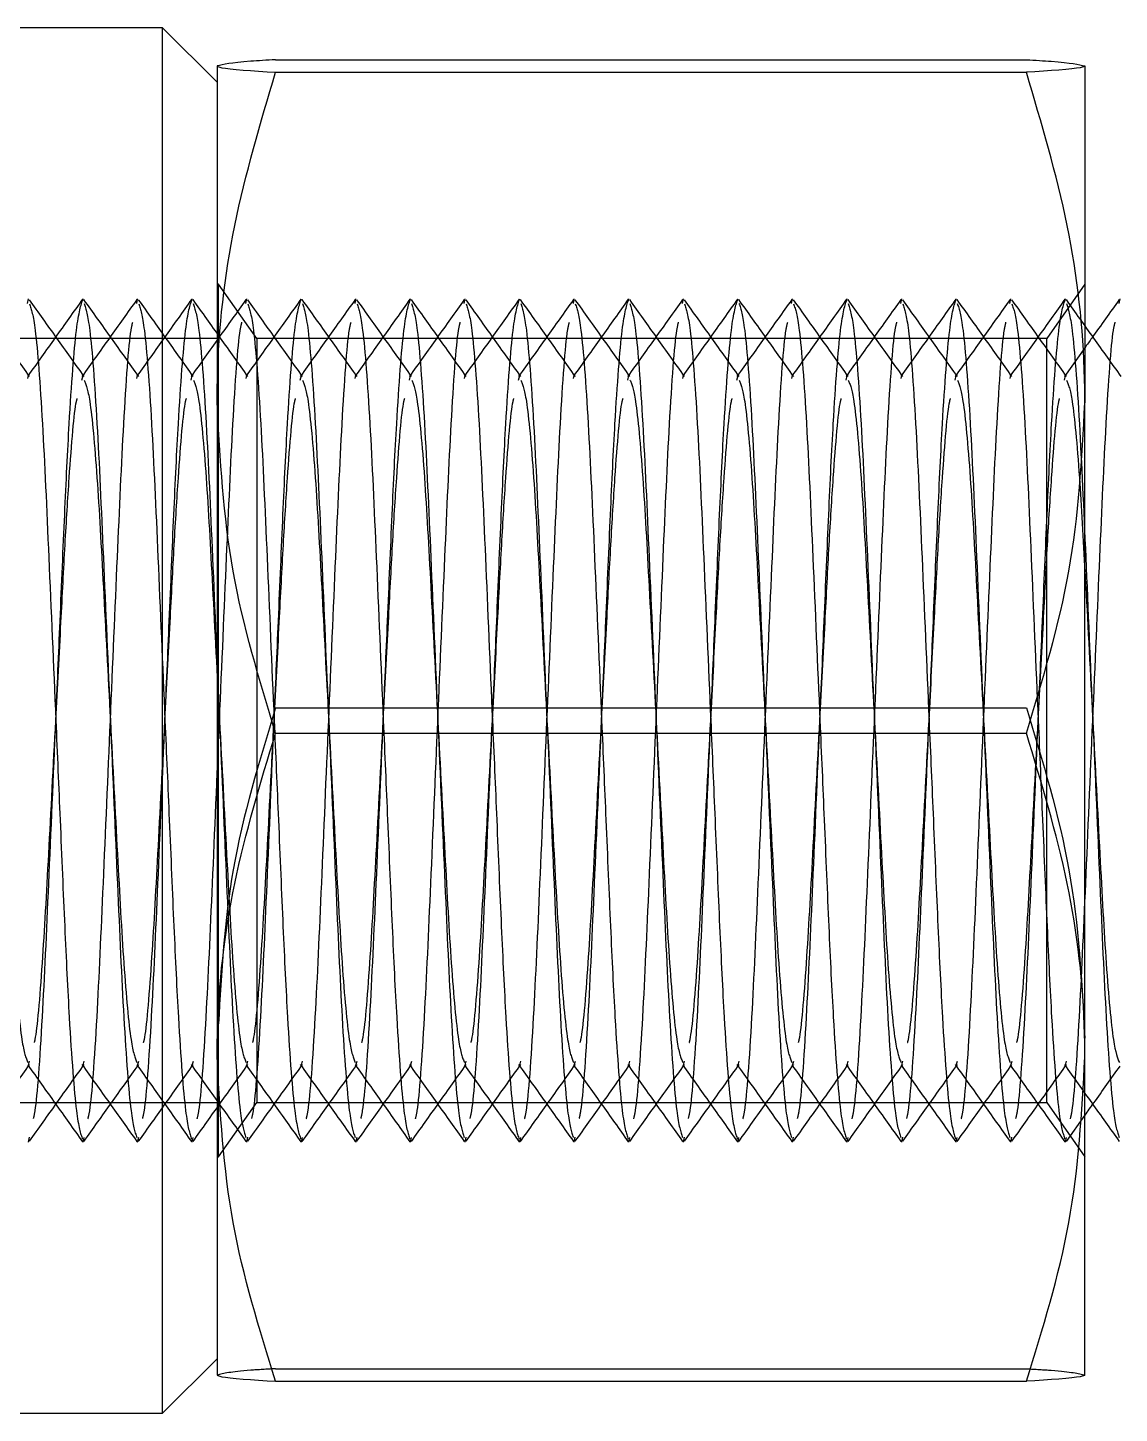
# Model space of a CAD drawing. Header units: metres. Extents: x 0 to 21025, y 0 to 14850.
# Drawn here: x 2948.07 to 2968.07, y 13674.43 to 13699.83 of the extents above; entities that cross this region are included whole.
import ezdxf

# ---------------------------------------------------------------- set-up
doc = ezdxf.new("R2010")
doc.units = ezdxf.units.M
doc.header["$LTSCALE"] = 25
doc.linetypes.add('HIDDEN2', pattern=[4.7625, 3.175, -1.5875])
doc.layers.add('SL4', color=4, linetype='Continuous')
doc.layers.add('ST1', color=7, linetype='HIDDEN2')

msp = doc.modelspace()

# ---------------------------------------------------------------- linework, layer by layer
at = {"layer": 'SL4'}
for p, q in [((2950.543, 13699.833), (2929.543, 13699.833)), ((2951.543, 13698.833), (2950.543, 13699.833)), ((2950.543, 13674.433), (2950.543, 13699.833)), ((2952.615, 13699.247), (2966.371, 13699.247)), ((2951.544, 13699.135), (2951.543, 13699.133)), ((2951.543, 13699.132), (2951.543, 13692.959)), ((2952.615, 13699.016), (2966.371, 13699.016)), ((2967.443, 13699.132), (2967.443, 13692.959)), ((2968.07, 13694.777), (2968.087, 13694.861)), ((2951.543, 13692.959), (2951.543, 13680.961)), ((2967.443, 13680.961), (2967.443, 13692.959)), ((2952.615, 13686.902), (2966.371, 13686.902)), ((2951.543, 13680.961), (2951.543, 13675.135)), ((2967.443, 13675.135), (2967.443, 13680.961)), ((2950.543, 13674.433), (2951.543, 13675.433)), ((2967.442, 13675.132), (2967.443, 13675.133)), ((2952.615, 13675.02), (2966.371, 13675.02)), ((2929.543, 13674.433), (2950.543, 13674.433))]:
    msp.add_line(p, q, dxfattribs=at)
for points, knots in [([(2952.615, 13699.247), (2952.453, 13699.237), (2951.825, 13699.2), (2951.663, 13699.161), (2951.543, 13699.132)], [0, 0, 0, 0, 0.257551, 1, 1, 1, 1]), ([(2966.371, 13699.247), (2966.533, 13699.237), (2967.161, 13699.2), (2967.323, 13699.161), (2967.443, 13699.132)], [0, 0, 0, 0, 0.257551, 1, 1, 1, 1]), ([(2951.543, 13699.132), (2951.559, 13699.121), (2951.618, 13699.082), (2952.194, 13699.044), (2952.615, 13699.016)], [0, 0, 0, 0, 0.268634, 1, 1, 1, 1]), ([(2951.543, 13692.959), (2951.544, 13693.103), (2951.554, 13694.19), (2951.788, 13696.24), (2952.337, 13698.085), (2952.615, 13699.016)], [0, 0, 0, 0, 0.0700986, 0.5307888, 1, 1, 1, 1]), ([(2967.443, 13699.132), (2967.427, 13699.121), (2967.368, 13699.082), (2966.792, 13699.044), (2966.371, 13699.016)], [0, 0, 0, 0, 0.268634, 1, 1, 1, 1]), ([(2967.443, 13692.959), (2967.442, 13693.103), (2967.432, 13694.19), (2967.198, 13696.24), (2966.648, 13698.085), (2966.371, 13699.016)], [0, 0, 0, 0, 0.070099, 0.530789, 1, 1, 1, 1]), ([(2968.071, 13694.849), (2967.904, 13694.614), (2967.695, 13694.32), (2967.485, 13694.026), (2967.443, 13693.967)], [0, 0, 0, 0, 0.798833, 1, 1, 1, 1]), ([(2952.615, 13686.902), (2952.315, 13687.886), (2951.711, 13689.871), (2951.599, 13691.924), (2951.543, 13692.959)], [0, 0, 0, 0, 0.495458, 1, 1, 1, 1]), ([(2966.371, 13686.902), (2966.671, 13687.886), (2967.275, 13689.871), (2967.387, 13691.924), (2967.443, 13692.959)], [0, 0, 0, 0, 0.495458, 1, 1, 1, 1]), ([(2967.443, 13689.846), (2967.448, 13689.757), (2967.493, 13688.985), (2967.588, 13687.104), (2967.718, 13684.656), (2967.831, 13682.557), (2967.962, 13681.136), (2968.039, 13680.949), (2968.075, 13680.862)], [0, 0, 0, 0, 0.026168, 0.226675, 0.427182, 0.621444, 0.823706, 1, 1, 1, 1]), ([(2951.543, 13680.961), (2951.544, 13681.102), (2951.554, 13682.168), (2951.788, 13684.179), (2952.337, 13685.989), (2952.615, 13686.902)], [0, 0, 0, 0, 0.070099, 0.530789, 1, 1, 1, 1]), ([(2967.443, 13680.961), (2967.442, 13681.102), (2967.432, 13682.168), (2967.198, 13684.179), (2966.648, 13685.989), (2966.371, 13686.902)], [0, 0, 0, 0, 0.0700986, 0.5307888, 1, 1, 1, 1]), ([(2952.615, 13675.02), (2952.315, 13675.984), (2951.711, 13677.932), (2951.599, 13679.945), (2951.543, 13680.961)], [0, 0, 0, 0, 0.495458, 1, 1, 1, 1]), ([(2966.371, 13675.02), (2966.671, 13675.984), (2967.275, 13677.932), (2967.387, 13679.945), (2967.443, 13680.961)], [0, 0, 0, 0, 0.495458, 1, 1, 1, 1]), ([(2967.443, 13679.894), (2967.497, 13679.97), (2967.712, 13680.272), (2967.927, 13680.573), (2968.088, 13680.799)], [0, 0, 0, 0, 0.251413, 1, 1, 1, 1]), ([(2951.543, 13675.135), (2951.559, 13675.124), (2951.618, 13675.085), (2952.194, 13675.047), (2952.615, 13675.02)], [0, 0, 0, 0, 0.268634, 1, 1, 1, 1]), ([(2967.443, 13675.135), (2967.427, 13675.124), (2967.368, 13675.085), (2966.792, 13675.047), (2966.371, 13675.02)], [0, 0, 0, 0, 0.268634, 1, 1, 1, 1])]:
    msp.add_open_spline(points, degree=3, knots=knots, dxfattribs=at)
at = {"layer": 'ST1'}
for p, q in [((2967.443, 13699.133), (2967.442, 13699.135)), ((2951.568, 13695.133), (2951.543, 13695.133)), ((2952.269, 13694.133), (2951.568, 13695.133)), ((2951.568, 13679.133), (2951.568, 13695.132)), ((2967.443, 13695.133), (2966.743, 13694.133)), ((2948.07, 13694.777), (2948.087, 13694.861)), ((2950.07, 13694.777), (2950.087, 13694.861)), ((2952.07, 13694.777), (2952.087, 13694.861)), ((2954.07, 13694.777), (2954.087, 13694.861)), ((2956.07, 13694.777), (2956.087, 13694.861)), ((2958.07, 13694.777), (2958.087, 13694.861)), ((2960.07, 13694.777), (2960.087, 13694.861)), ((2962.07, 13694.777), (2962.087, 13694.861)), ((2964.07, 13694.777), (2964.087, 13694.861)), ((2966.07, 13694.777), (2966.087, 13694.861)), ((2951.543, 13694.133), (2926.543, 13694.133)), ((2952.269, 13694.133), (2952.269, 13680.134)), ((2966.743, 13694.133), (2952.269, 13694.133)), ((2966.743, 13680.133), (2966.743, 13694.132)), ((2967.443, 13693.967), (2967.067, 13693.44)), ((2948.075, 13693.405), (2948.087, 13693.455)), ((2949.067, 13693.375), (2949.087, 13693.455)), ((2950.075, 13693.405), (2950.087, 13693.455)), ((2951.067, 13693.375), (2951.087, 13693.455)), ((2952.075, 13693.405), (2952.087, 13693.455)), ((2953.067, 13693.375), (2953.087, 13693.455)), ((2954.075, 13693.405), (2954.087, 13693.455)), ((2955.067, 13693.375), (2955.087, 13693.455)), ((2956.075, 13693.405), (2956.087, 13693.455)), ((2957.067, 13693.375), (2957.087, 13693.455)), ((2958.075, 13693.405), (2958.087, 13693.455)), ((2959.067, 13693.375), (2959.087, 13693.455)), ((2960.075, 13693.405), (2960.087, 13693.455)), ((2961.067, 13693.375), (2961.087, 13693.455)), ((2962.075, 13693.405), (2962.087, 13693.455)), ((2963.067, 13693.375), (2963.087, 13693.455)), ((2964.075, 13693.405), (2964.087, 13693.455)), ((2965.067, 13693.375), (2965.087, 13693.455)), ((2966.075, 13693.405), (2966.087, 13693.455)), ((2967.067, 13693.375), (2967.087, 13693.455)), ((2952.615, 13687.364), (2966.371, 13687.364)), ((2948.087, 13680.812), (2948.108, 13680.89)), ((2949.087, 13680.812), (2949.108, 13680.891)), ((2950.087, 13680.812), (2950.108, 13680.89)), ((2951.087, 13680.812), (2951.108, 13680.891)), ((2952.087, 13680.812), (2952.108, 13680.89)), ((2953.087, 13680.812), (2953.108, 13680.891)), ((2954.087, 13680.812), (2954.108, 13680.89)), ((2955.087, 13680.812), (2955.108, 13680.891)), ((2956.087, 13680.812), (2956.108, 13680.89)), ((2957.087, 13680.812), (2957.108, 13680.891)), ((2958.087, 13680.812), (2958.108, 13680.89)), ((2959.087, 13680.812), (2959.108, 13680.891)), ((2960.087, 13680.812), (2960.108, 13680.89)), ((2961.087, 13680.812), (2961.108, 13680.891)), ((2962.087, 13680.812), (2962.108, 13680.89)), ((2963.087, 13680.812), (2963.108, 13680.891)), ((2964.087, 13680.812), (2964.108, 13680.89)), ((2965.087, 13680.812), (2965.108, 13680.891)), ((2966.087, 13680.812), (2966.108, 13680.89)), ((2967.087, 13680.812), (2967.108, 13680.891)), ((2926.543, 13680.133), (2951.543, 13680.133)), ((2951.568, 13679.133), (2952.269, 13680.133)), ((2952.269, 13680.133), (2966.743, 13680.133)), ((2966.743, 13680.133), (2967.443, 13679.133)), ((2967.103, 13679.417), (2967.443, 13679.894)), ((2948.087, 13679.406), (2948.106, 13679.494)), ((2949.087, 13679.406), (2949.105, 13679.487)), ((2950.087, 13679.406), (2950.106, 13679.494)), ((2951.087, 13679.406), (2951.105, 13679.487)), ((2952.087, 13679.406), (2952.106, 13679.494)), ((2953.087, 13679.406), (2953.105, 13679.487)), ((2954.087, 13679.406), (2954.106, 13679.494)), ((2955.087, 13679.406), (2955.105, 13679.487)), ((2956.087, 13679.406), (2956.106, 13679.494)), ((2957.087, 13679.406), (2957.105, 13679.487)), ((2958.087, 13679.406), (2958.106, 13679.494)), ((2959.087, 13679.406), (2959.105, 13679.487)), ((2960.087, 13679.406), (2960.106, 13679.494)), ((2961.087, 13679.406), (2961.105, 13679.487)), ((2962.087, 13679.406), (2962.106, 13679.494)), ((2963.087, 13679.406), (2963.105, 13679.487)), ((2964.087, 13679.406), (2964.106, 13679.494)), ((2965.087, 13679.406), (2965.105, 13679.487)), ((2966.087, 13679.406), (2966.106, 13679.494)), ((2967.087, 13679.406), (2967.105, 13679.487)), ((2951.543, 13679.133), (2951.568, 13679.133)), ((2952.615, 13675.25), (2966.371, 13675.25))]:
    msp.add_line(p, q, dxfattribs=at)
for points, knots in [([(2948.107, 13693.441), (2947.94, 13693.675), (2947.605, 13694.145), (2947.27, 13694.615), (2947.103, 13694.849)], [0, 0, 0, 0, 0.499937, 1, 1, 1, 1]), ([(2949.077, 13694.856), (2948.91, 13694.622), (2948.576, 13694.152), (2948.242, 13693.683), (2948.075, 13693.449)], [0, 0, 0, 0, 0.500035, 1, 1, 1, 1]), ([(2949.107, 13693.44), (2948.94, 13693.675), (2948.606, 13694.144), (2948.272, 13694.613), (2948.105, 13694.847)], [0, 0, 0, 0, 0.49997, 1, 1, 1, 1]), ([(2948.106, 13694.772), (2948.14, 13694.67), (2948.215, 13694.444), (2948.344, 13692.722), (2948.457, 13690.173), (2948.57, 13687.535), (2948.671, 13685.209), (2948.75, 13683.314), (2948.844, 13681.374), (2948.963, 13679.792), (2949.04, 13679.565), (2949.076, 13679.458)], [0, 0, 0, 0, 0.108328, 0.239496, 0.365485, 0.495517, 0.57381, 0.663359, 0.752437, 0.883605, 1, 1, 1, 1]), ([(2948.178, 13679.837), (2948.189, 13679.878), (2948.24, 13680.083), (2948.345, 13681.58), (2948.457, 13684.084), (2948.57, 13686.733), (2948.671, 13689.057), (2948.75, 13690.952), (2948.844, 13692.894), (2948.967, 13694.515), (2949.048, 13694.747), (2949.087, 13694.861)], [0, 0, 0, 0, 0.035067, 0.175217, 0.309833, 0.448769, 0.532422, 0.628103, 0.72328, 0.863429, 1, 1, 1, 1]), ([(2950.071, 13694.849), (2949.904, 13694.614), (2949.569, 13694.144), (2949.235, 13693.675), (2949.067, 13693.44)], [0, 0, 0, 0, 0.50006, 1, 1, 1, 1]), ([(2950.107, 13693.441), (2949.94, 13693.675), (2949.605, 13694.145), (2949.27, 13694.615), (2949.103, 13694.849)], [0, 0, 0, 0, 0.499937, 1, 1, 1, 1]), ([(2949.105, 13694.779), (2949.139, 13694.676), (2949.214, 13694.449), (2949.344, 13692.723), (2949.457, 13690.171), (2949.587, 13687.133), (2949.718, 13684.095), (2949.831, 13681.544), (2949.96, 13679.819), (2950.036, 13679.593), (2950.07, 13679.49)], [0, 0, 0, 0, 0.110571, 0.242596, 0.369408, 0.50029, 0.631172, 0.757984, 0.890008, 1, 1, 1, 1]), ([(2951.077, 13694.856), (2950.91, 13694.622), (2950.576, 13694.152), (2950.242, 13693.683), (2950.075, 13693.449)], [0, 0, 0, 0, 0.500035, 1, 1, 1, 1]), ([(2951.107, 13693.44), (2950.94, 13693.675), (2950.606, 13694.144), (2950.272, 13694.613), (2950.105, 13694.847)], [0, 0, 0, 0, 0.49997, 1, 1, 1, 1]), ([(2950.106, 13694.772), (2950.14, 13694.67), (2950.215, 13694.444), (2950.344, 13692.722), (2950.457, 13690.173), (2950.57, 13687.535), (2950.671, 13685.209), (2950.75, 13683.314), (2950.844, 13681.374), (2950.963, 13679.792), (2951.04, 13679.565), (2951.076, 13679.458)], [0, 0, 0, 0, 0.108328, 0.239496, 0.365485, 0.495517, 0.57381, 0.663359, 0.752437, 0.883605, 1, 1, 1, 1]), ([(2950.178, 13679.837), (2950.189, 13679.878), (2950.24, 13680.083), (2950.345, 13681.58), (2950.457, 13684.084), (2950.57, 13686.733), (2950.671, 13689.057), (2950.75, 13690.952), (2950.844, 13692.894), (2950.967, 13694.515), (2951.048, 13694.747), (2951.087, 13694.861)], [0, 0, 0, 0, 0.035067, 0.175217, 0.309833, 0.448769, 0.532422, 0.628103, 0.72328, 0.863429, 1, 1, 1, 1]), ([(2952.071, 13694.849), (2951.904, 13694.614), (2951.569, 13694.144), (2951.235, 13693.675), (2951.067, 13693.44)], [0, 0, 0, 0, 0.50006, 1, 1, 1, 1]), ([(2952.107, 13693.441), (2951.94, 13693.675), (2951.605, 13694.145), (2951.27, 13694.615), (2951.103, 13694.849)], [0, 0, 0, 0, 0.499937, 1, 1, 1, 1]), ([(2951.105, 13694.779), (2951.139, 13694.676), (2951.214, 13694.449), (2951.344, 13692.723), (2951.457, 13690.171), (2951.587, 13687.133), (2951.718, 13684.095), (2951.831, 13681.544), (2951.96, 13679.819), (2952.036, 13679.593), (2952.07, 13679.49)], [0, 0, 0, 0, 0.110571, 0.242596, 0.369408, 0.50029, 0.631172, 0.757984, 0.890008, 1, 1, 1, 1]), ([(2953.077, 13694.856), (2952.91, 13694.622), (2952.576, 13694.152), (2952.242, 13693.683), (2952.075, 13693.449)], [0, 0, 0, 0, 0.500035, 1, 1, 1, 1]), ([(2953.107, 13693.44), (2952.94, 13693.675), (2952.606, 13694.144), (2952.272, 13694.613), (2952.105, 13694.847)], [0, 0, 0, 0, 0.49997, 1, 1, 1, 1]), ([(2952.106, 13694.772), (2952.14, 13694.67), (2952.215, 13694.444), (2952.344, 13692.722), (2952.457, 13690.173), (2952.57, 13687.535), (2952.671, 13685.209), (2952.75, 13683.314), (2952.844, 13681.374), (2952.963, 13679.792), (2953.04, 13679.565), (2953.076, 13679.458)], [0, 0, 0, 0, 0.108328, 0.239496, 0.365485, 0.495517, 0.57381, 0.663359, 0.752437, 0.883605, 1, 1, 1, 1]), ([(2952.178, 13679.837), (2952.189, 13679.878), (2952.24, 13680.083), (2952.345, 13681.58), (2952.457, 13684.084), (2952.57, 13686.733), (2952.671, 13689.057), (2952.75, 13690.952), (2952.844, 13692.894), (2952.967, 13694.515), (2953.048, 13694.747), (2953.087, 13694.861)], [0, 0, 0, 0, 0.035067, 0.175217, 0.309833, 0.448769, 0.532422, 0.628103, 0.72328, 0.863429, 1, 1, 1, 1]), ([(2954.071, 13694.849), (2953.904, 13694.614), (2953.569, 13694.144), (2953.235, 13693.675), (2953.067, 13693.44)], [0, 0, 0, 0, 0.50006, 1, 1, 1, 1]), ([(2954.107, 13693.441), (2953.94, 13693.675), (2953.605, 13694.145), (2953.27, 13694.615), (2953.103, 13694.849)], [0, 0, 0, 0, 0.499937, 1, 1, 1, 1]), ([(2953.105, 13694.779), (2953.139, 13694.676), (2953.214, 13694.449), (2953.344, 13692.723), (2953.457, 13690.171), (2953.587, 13687.133), (2953.718, 13684.095), (2953.831, 13681.544), (2953.96, 13679.819), (2954.036, 13679.593), (2954.07, 13679.49)], [0, 0, 0, 0, 0.110571, 0.242596, 0.369408, 0.50029, 0.631172, 0.757984, 0.890008, 1, 1, 1, 1]), ([(2955.077, 13694.856), (2954.91, 13694.622), (2954.576, 13694.152), (2954.242, 13693.683), (2954.075, 13693.449)], [0, 0, 0, 0, 0.500035, 1, 1, 1, 1]), ([(2955.107, 13693.44), (2954.94, 13693.675), (2954.606, 13694.144), (2954.272, 13694.613), (2954.105, 13694.847)], [0, 0, 0, 0, 0.49997, 1, 1, 1, 1]), ([(2954.106, 13694.772), (2954.14, 13694.67), (2954.215, 13694.444), (2954.344, 13692.722), (2954.457, 13690.173), (2954.57, 13687.535), (2954.671, 13685.209), (2954.75, 13683.314), (2954.844, 13681.374), (2954.963, 13679.792), (2955.04, 13679.565), (2955.076, 13679.458)], [0, 0, 0, 0, 0.108328, 0.239496, 0.365485, 0.495517, 0.57381, 0.663359, 0.752437, 0.883605, 1, 1, 1, 1]), ([(2954.178, 13679.837), (2954.189, 13679.878), (2954.24, 13680.083), (2954.345, 13681.58), (2954.457, 13684.084), (2954.57, 13686.733), (2954.671, 13689.057), (2954.75, 13690.952), (2954.844, 13692.894), (2954.967, 13694.515), (2955.048, 13694.747), (2955.087, 13694.861)], [0, 0, 0, 0, 0.035067, 0.175217, 0.309833, 0.448769, 0.532422, 0.628103, 0.72328, 0.863429, 1, 1, 1, 1]), ([(2956.071, 13694.849), (2955.904, 13694.614), (2955.569, 13694.144), (2955.235, 13693.675), (2955.067, 13693.44)], [0, 0, 0, 0, 0.50006, 1, 1, 1, 1]), ([(2956.107, 13693.441), (2955.94, 13693.675), (2955.605, 13694.145), (2955.27, 13694.615), (2955.103, 13694.849)], [0, 0, 0, 0, 0.499937, 1, 1, 1, 1]), ([(2955.105, 13694.779), (2955.139, 13694.676), (2955.214, 13694.449), (2955.344, 13692.723), (2955.457, 13690.171), (2955.587, 13687.133), (2955.718, 13684.095), (2955.831, 13681.544), (2955.96, 13679.819), (2956.036, 13679.593), (2956.07, 13679.49)], [0, 0, 0, 0, 0.110571, 0.242596, 0.369408, 0.50029, 0.631172, 0.757984, 0.890008, 1, 1, 1, 1]), ([(2957.077, 13694.856), (2956.91, 13694.622), (2956.576, 13694.152), (2956.242, 13693.683), (2956.075, 13693.449)], [0, 0, 0, 0, 0.500035, 1, 1, 1, 1]), ([(2957.107, 13693.44), (2956.94, 13693.675), (2956.606, 13694.144), (2956.272, 13694.613), (2956.105, 13694.847)], [0, 0, 0, 0, 0.49997, 1, 1, 1, 1]), ([(2956.106, 13694.772), (2956.14, 13694.67), (2956.215, 13694.444), (2956.344, 13692.722), (2956.457, 13690.173), (2956.57, 13687.535), (2956.671, 13685.209), (2956.75, 13683.314), (2956.844, 13681.374), (2956.963, 13679.792), (2957.04, 13679.565), (2957.076, 13679.458)], [0, 0, 0, 0, 0.108328, 0.239496, 0.365485, 0.495517, 0.57381, 0.663359, 0.752437, 0.883605, 1, 1, 1, 1]), ([(2956.178, 13679.837), (2956.189, 13679.878), (2956.24, 13680.083), (2956.345, 13681.58), (2956.457, 13684.084), (2956.57, 13686.733), (2956.671, 13689.057), (2956.75, 13690.952), (2956.844, 13692.894), (2956.967, 13694.515), (2957.048, 13694.747), (2957.087, 13694.861)], [0, 0, 0, 0, 0.035067, 0.175217, 0.309833, 0.448769, 0.532422, 0.628103, 0.72328, 0.863429, 1, 1, 1, 1]), ([(2958.071, 13694.849), (2957.904, 13694.614), (2957.569, 13694.144), (2957.235, 13693.675), (2957.067, 13693.44)], [0, 0, 0, 0, 0.50006, 1, 1, 1, 1]), ([(2958.107, 13693.441), (2957.94, 13693.675), (2957.605, 13694.145), (2957.27, 13694.615), (2957.103, 13694.849)], [0, 0, 0, 0, 0.499937, 1, 1, 1, 1]), ([(2957.105, 13694.779), (2957.139, 13694.676), (2957.214, 13694.449), (2957.344, 13692.723), (2957.457, 13690.171), (2957.587, 13687.133), (2957.718, 13684.095), (2957.831, 13681.544), (2957.96, 13679.819), (2958.036, 13679.593), (2958.07, 13679.49)], [0, 0, 0, 0, 0.110571, 0.242596, 0.369408, 0.50029, 0.631172, 0.757984, 0.890008, 1, 1, 1, 1]), ([(2959.077, 13694.856), (2958.91, 13694.622), (2958.576, 13694.152), (2958.242, 13693.683), (2958.075, 13693.449)], [0, 0, 0, 0, 0.500035, 1, 1, 1, 1]), ([(2959.107, 13693.44), (2958.94, 13693.675), (2958.606, 13694.144), (2958.272, 13694.613), (2958.105, 13694.847)], [0, 0, 0, 0, 0.49997, 1, 1, 1, 1]), ([(2958.106, 13694.772), (2958.14, 13694.67), (2958.215, 13694.444), (2958.344, 13692.722), (2958.457, 13690.173), (2958.57, 13687.535), (2958.671, 13685.209), (2958.75, 13683.314), (2958.844, 13681.374), (2958.963, 13679.792), (2959.04, 13679.565), (2959.076, 13679.458)], [0, 0, 0, 0, 0.108328, 0.239496, 0.365485, 0.495517, 0.57381, 0.663359, 0.752437, 0.883605, 1, 1, 1, 1]), ([(2958.178, 13679.837), (2958.189, 13679.878), (2958.24, 13680.083), (2958.345, 13681.58), (2958.457, 13684.084), (2958.57, 13686.733), (2958.671, 13689.057), (2958.75, 13690.952), (2958.844, 13692.894), (2958.967, 13694.515), (2959.048, 13694.747), (2959.087, 13694.861)], [0, 0, 0, 0, 0.035067, 0.175217, 0.309833, 0.448769, 0.532422, 0.628103, 0.72328, 0.863429, 1, 1, 1, 1]), ([(2960.071, 13694.849), (2959.904, 13694.614), (2959.569, 13694.144), (2959.235, 13693.675), (2959.067, 13693.44)], [0, 0, 0, 0, 0.50006, 1, 1, 1, 1]), ([(2960.107, 13693.441), (2959.94, 13693.675), (2959.605, 13694.145), (2959.27, 13694.615), (2959.103, 13694.849)], [0, 0, 0, 0, 0.4999369, 1, 1, 1, 1]), ([(2959.105, 13694.779), (2959.139, 13694.676), (2959.214, 13694.449), (2959.344, 13692.723), (2959.457, 13690.171), (2959.587, 13687.133), (2959.718, 13684.095), (2959.831, 13681.544), (2959.96, 13679.819), (2960.036, 13679.593), (2960.07, 13679.49)], [0, 0, 0, 0, 0.110571, 0.242596, 0.369408, 0.50029, 0.631172, 0.757984, 0.890008, 1, 1, 1, 1]), ([(2961.077, 13694.856), (2960.91, 13694.622), (2960.576, 13694.152), (2960.242, 13693.683), (2960.075, 13693.449)], [0, 0, 0, 0, 0.500035, 1, 1, 1, 1]), ([(2961.107, 13693.44), (2960.94, 13693.675), (2960.606, 13694.144), (2960.272, 13694.613), (2960.105, 13694.847)], [0, 0, 0, 0, 0.49997, 1, 1, 1, 1]), ([(2960.106, 13694.772), (2960.14, 13694.67), (2960.215, 13694.444), (2960.344, 13692.722), (2960.457, 13690.173), (2960.57, 13687.535), (2960.671, 13685.209), (2960.75, 13683.314), (2960.844, 13681.374), (2960.963, 13679.792), (2961.04, 13679.565), (2961.076, 13679.458)], [0, 0, 0, 0, 0.108328, 0.239496, 0.365485, 0.495517, 0.57381, 0.663359, 0.752437, 0.883605, 1, 1, 1, 1]), ([(2960.178, 13679.837), (2960.189, 13679.878), (2960.24, 13680.083), (2960.345, 13681.58), (2960.457, 13684.084), (2960.57, 13686.733), (2960.671, 13689.057), (2960.75, 13690.952), (2960.844, 13692.894), (2960.967, 13694.515), (2961.048, 13694.747), (2961.087, 13694.861)], [0, 0, 0, 0, 0.035067, 0.175217, 0.309833, 0.448769, 0.532422, 0.628103, 0.72328, 0.863429, 1, 1, 1, 1]), ([(2962.071, 13694.849), (2961.904, 13694.614), (2961.569, 13694.144), (2961.235, 13693.675), (2961.067, 13693.44)], [0, 0, 0, 0, 0.5000596, 1, 1, 1, 1]), ([(2962.107, 13693.441), (2961.94, 13693.675), (2961.605, 13694.145), (2961.27, 13694.615), (2961.103, 13694.849)], [0, 0, 0, 0, 0.499937, 1, 1, 1, 1]), ([(2961.105, 13694.779), (2961.139, 13694.676), (2961.214, 13694.449), (2961.344, 13692.723), (2961.457, 13690.171), (2961.587, 13687.133), (2961.718, 13684.095), (2961.831, 13681.544), (2961.96, 13679.819), (2962.036, 13679.593), (2962.07, 13679.49)], [0, 0, 0, 0, 0.1105714, 0.242596, 0.3694081, 0.5002899, 0.6311716, 0.7579837, 0.8900083, 1, 1, 1, 1]), ([(2963.077, 13694.856), (2962.91, 13694.622), (2962.576, 13694.152), (2962.242, 13693.683), (2962.075, 13693.449)], [0, 0, 0, 0, 0.500035, 1, 1, 1, 1]), ([(2963.107, 13693.44), (2962.94, 13693.675), (2962.606, 13694.144), (2962.272, 13694.613), (2962.105, 13694.847)], [0, 0, 0, 0, 0.49997, 1, 1, 1, 1]), ([(2962.106, 13694.772), (2962.14, 13694.67), (2962.215, 13694.444), (2962.344, 13692.722), (2962.457, 13690.173), (2962.57, 13687.535), (2962.671, 13685.209), (2962.75, 13683.314), (2962.844, 13681.374), (2962.963, 13679.792), (2963.04, 13679.565), (2963.076, 13679.458)], [0, 0, 0, 0, 0.108328, 0.239496, 0.365485, 0.495517, 0.57381, 0.663359, 0.752437, 0.883605, 1, 1, 1, 1]), ([(2962.178, 13679.837), (2962.189, 13679.878), (2962.24, 13680.083), (2962.345, 13681.58), (2962.457, 13684.084), (2962.57, 13686.733), (2962.671, 13689.057), (2962.75, 13690.952), (2962.844, 13692.894), (2962.967, 13694.515), (2963.048, 13694.747), (2963.087, 13694.861)], [0, 0, 0, 0, 0.035067, 0.175217, 0.309833, 0.448769, 0.532422, 0.628103, 0.72328, 0.863429, 1, 1, 1, 1]), ([(2964.071, 13694.849), (2963.904, 13694.614), (2963.569, 13694.144), (2963.235, 13693.675), (2963.067, 13693.44)], [0, 0, 0, 0, 0.50006, 1, 1, 1, 1]), ([(2964.107, 13693.441), (2963.94, 13693.675), (2963.605, 13694.145), (2963.27, 13694.615), (2963.103, 13694.849)], [0, 0, 0, 0, 0.499937, 1, 1, 1, 1]), ([(2963.105, 13694.779), (2963.139, 13694.676), (2963.214, 13694.449), (2963.344, 13692.723), (2963.457, 13690.171), (2963.587, 13687.133), (2963.718, 13684.095), (2963.831, 13681.544), (2963.96, 13679.819), (2964.036, 13679.593), (2964.07, 13679.49)], [0, 0, 0, 0, 0.1105714, 0.242596, 0.3694081, 0.5002899, 0.6311716, 0.7579837, 0.8900083, 1, 1, 1, 1]), ([(2965.077, 13694.856), (2964.91, 13694.622), (2964.576, 13694.152), (2964.242, 13693.683), (2964.075, 13693.449)], [0, 0, 0, 0, 0.500035, 1, 1, 1, 1]), ([(2965.107, 13693.44), (2964.94, 13693.675), (2964.606, 13694.144), (2964.272, 13694.613), (2964.105, 13694.847)], [0, 0, 0, 0, 0.49997, 1, 1, 1, 1]), ([(2964.106, 13694.772), (2964.14, 13694.67), (2964.215, 13694.444), (2964.344, 13692.722), (2964.457, 13690.173), (2964.57, 13687.535), (2964.671, 13685.209), (2964.75, 13683.314), (2964.844, 13681.374), (2964.963, 13679.792), (2965.04, 13679.565), (2965.076, 13679.458)], [0, 0, 0, 0, 0.108328, 0.239496, 0.365485, 0.495517, 0.57381, 0.663359, 0.752437, 0.883605, 1, 1, 1, 1]), ([(2964.178, 13679.837), (2964.189, 13679.878), (2964.24, 13680.083), (2964.345, 13681.58), (2964.457, 13684.084), (2964.57, 13686.733), (2964.671, 13689.057), (2964.75, 13690.952), (2964.844, 13692.894), (2964.967, 13694.515), (2965.048, 13694.747), (2965.087, 13694.861)], [0, 0, 0, 0, 0.035067, 0.175217, 0.309833, 0.448769, 0.532422, 0.628103, 0.72328, 0.863429, 1, 1, 1, 1]), ([(2966.071, 13694.849), (2965.904, 13694.614), (2965.569, 13694.144), (2965.235, 13693.675), (2965.067, 13693.44)], [0, 0, 0, 0, 0.50006, 1, 1, 1, 1]), ([(2966.107, 13693.441), (2965.94, 13693.675), (2965.605, 13694.145), (2965.27, 13694.615), (2965.103, 13694.849)], [0, 0, 0, 0, 0.499937, 1, 1, 1, 1]), ([(2965.105, 13694.779), (2965.139, 13694.676), (2965.214, 13694.449), (2965.344, 13692.723), (2965.457, 13690.171), (2965.587, 13687.133), (2965.718, 13684.095), (2965.831, 13681.544), (2965.96, 13679.819), (2966.036, 13679.593), (2966.07, 13679.49)], [0, 0, 0, 0, 0.110571, 0.242596, 0.369408, 0.50029, 0.631172, 0.757984, 0.890008, 1, 1, 1, 1]), ([(2967.077, 13694.856), (2966.91, 13694.622), (2966.576, 13694.152), (2966.242, 13693.683), (2966.075, 13693.449)], [0, 0, 0, 0, 0.500035, 1, 1, 1, 1]), ([(2967.107, 13693.44), (2966.94, 13693.675), (2966.606, 13694.144), (2966.272, 13694.613), (2966.105, 13694.847)], [0, 0, 0, 0, 0.49997, 1, 1, 1, 1]), ([(2966.106, 13694.772), (2966.14, 13694.67), (2966.215, 13694.444), (2966.344, 13692.722), (2966.457, 13690.173), (2966.57, 13687.535), (2966.671, 13685.209), (2966.75, 13683.314), (2966.844, 13681.374), (2966.963, 13679.792), (2967.04, 13679.565), (2967.076, 13679.458)], [0, 0, 0, 0, 0.108328, 0.239496, 0.365485, 0.495517, 0.57381, 0.663359, 0.752437, 0.883605, 1, 1, 1, 1]), ([(2966.178, 13679.837), (2966.189, 13679.878), (2966.24, 13680.083), (2966.345, 13681.58), (2966.457, 13684.084), (2966.57, 13686.733), (2966.671, 13689.057), (2966.75, 13690.952), (2966.844, 13692.894), (2966.967, 13694.515), (2967.048, 13694.747), (2967.087, 13694.861)], [0, 0, 0, 0, 0.035067, 0.175217, 0.309833, 0.448769, 0.532422, 0.628103, 0.72328, 0.863429, 1, 1, 1, 1]), ([(2968.107, 13693.441), (2967.94, 13693.675), (2967.605, 13694.145), (2967.27, 13694.615), (2967.103, 13694.849)], [0, 0, 0, 0, 0.499937, 1, 1, 1, 1]), ([(2967.105, 13694.779), (2967.139, 13694.676), (2967.214, 13694.449), (2967.344, 13692.723), (2967.457, 13690.171), (2967.587, 13687.133), (2967.718, 13684.095), (2967.831, 13681.544), (2967.96, 13679.819), (2968.036, 13679.593), (2968.07, 13679.49)], [0, 0, 0, 0, 0.110571, 0.242596, 0.369408, 0.50029, 0.631172, 0.757984, 0.890008, 1, 1, 1, 1]), ([(2949.177, 13679.83), (2949.188, 13679.873), (2949.24, 13680.078), (2949.345, 13681.579), (2949.457, 13684.087), (2949.587, 13687.133), (2949.718, 13690.18), (2949.83, 13692.688), (2949.935, 13694.187), (2949.987, 13694.392), (2949.997, 13694.434)], [0, 0, 0, 0, 0.040767, 0.196457, 0.346, 0.500342, 0.654684, 0.804227, 0.959916, 1, 1, 1, 1]), ([(2951.177, 13679.83), (2951.188, 13679.873), (2951.24, 13680.078), (2951.345, 13681.579), (2951.457, 13684.087), (2951.587, 13687.133), (2951.718, 13690.18), (2951.83, 13692.688), (2951.935, 13694.187), (2951.987, 13694.392), (2951.997, 13694.434)], [0, 0, 0, 0, 0.040767, 0.196457, 0.346, 0.500342, 0.654684, 0.804227, 0.959916, 1, 1, 1, 1]), ([(2953.177, 13679.83), (2953.188, 13679.873), (2953.24, 13680.078), (2953.345, 13681.579), (2953.457, 13684.087), (2953.587, 13687.133), (2953.718, 13690.18), (2953.83, 13692.688), (2953.935, 13694.187), (2953.987, 13694.392), (2953.997, 13694.434)], [0, 0, 0, 0, 0.040767, 0.196457, 0.346, 0.500342, 0.654684, 0.804227, 0.959916, 1, 1, 1, 1]), ([(2955.177, 13679.83), (2955.188, 13679.873), (2955.24, 13680.078), (2955.345, 13681.579), (2955.457, 13684.087), (2955.587, 13687.133), (2955.718, 13690.18), (2955.83, 13692.688), (2955.935, 13694.187), (2955.987, 13694.392), (2955.997, 13694.434)], [0, 0, 0, 0, 0.040767, 0.196457, 0.346, 0.500342, 0.654684, 0.804227, 0.959916, 1, 1, 1, 1]), ([(2957.177, 13679.83), (2957.188, 13679.873), (2957.24, 13680.078), (2957.345, 13681.579), (2957.457, 13684.087), (2957.587, 13687.133), (2957.718, 13690.18), (2957.83, 13692.688), (2957.935, 13694.187), (2957.987, 13694.392), (2957.997, 13694.434)], [0, 0, 0, 0, 0.040767, 0.196457, 0.346, 0.500342, 0.654684, 0.804227, 0.959916, 1, 1, 1, 1]), ([(2959.177, 13679.83), (2959.188, 13679.873), (2959.24, 13680.078), (2959.345, 13681.579), (2959.457, 13684.087), (2959.587, 13687.133), (2959.718, 13690.18), (2959.83, 13692.688), (2959.935, 13694.187), (2959.987, 13694.392), (2959.997, 13694.434)], [0, 0, 0, 0, 0.0407674, 0.196457, 0.3459999, 0.5003418, 0.6546838, 0.8042266, 0.9599163, 1, 1, 1, 1]), ([(2961.177, 13679.83), (2961.188, 13679.873), (2961.24, 13680.078), (2961.345, 13681.579), (2961.457, 13684.087), (2961.587, 13687.133), (2961.718, 13690.18), (2961.83, 13692.688), (2961.935, 13694.187), (2961.987, 13694.392), (2961.997, 13694.434)], [0, 0, 0, 0, 0.040767, 0.196457, 0.346, 0.500342, 0.654684, 0.804227, 0.959916, 1, 1, 1, 1]), ([(2963.177, 13679.83), (2963.188, 13679.873), (2963.24, 13680.078), (2963.345, 13681.579), (2963.457, 13684.087), (2963.587, 13687.133), (2963.718, 13690.18), (2963.83, 13692.688), (2963.935, 13694.187), (2963.987, 13694.392), (2963.997, 13694.434)], [0, 0, 0, 0, 0.040767, 0.196457, 0.346, 0.500342, 0.654684, 0.804227, 0.959916, 1, 1, 1, 1]), ([(2965.177, 13679.83), (2965.188, 13679.873), (2965.24, 13680.078), (2965.345, 13681.579), (2965.457, 13684.087), (2965.587, 13687.133), (2965.718, 13690.18), (2965.83, 13692.688), (2965.935, 13694.187), (2965.987, 13694.392), (2965.997, 13694.434)], [0, 0, 0, 0, 0.040767, 0.196457, 0.346, 0.500342, 0.654684, 0.804227, 0.959916, 1, 1, 1, 1]), ([(2967.177, 13679.83), (2967.188, 13679.873), (2967.24, 13680.078), (2967.345, 13681.579), (2967.457, 13684.087), (2967.587, 13687.133), (2967.718, 13690.18), (2967.83, 13692.688), (2967.935, 13694.187), (2967.987, 13694.392), (2967.997, 13694.434)], [0, 0, 0, 0, 0.040767, 0.196457, 0.346, 0.500342, 0.654684, 0.804227, 0.959916, 1, 1, 1, 1]), ([(2947.108, 13693.375), (2947.141, 13693.293), (2947.215, 13693.108), (2947.344, 13691.705), (2947.457, 13689.619), (2947.587, 13687.133), (2947.718, 13684.649), (2947.831, 13682.559), (2947.962, 13681.135), (2948.039, 13680.949), (2948.075, 13680.862)], [0, 0, 0, 0, 0.106972, 0.238781, 0.365377, 0.496042, 0.626708, 0.753304, 0.885113, 1, 1, 1, 1]), ([(2949.108, 13693.375), (2949.141, 13693.293), (2949.215, 13693.108), (2949.344, 13691.705), (2949.457, 13689.619), (2949.587, 13687.133), (2949.718, 13684.649), (2949.831, 13682.559), (2949.962, 13681.135), (2950.039, 13680.949), (2950.075, 13680.862)], [0, 0, 0, 0, 0.106972, 0.238781, 0.365377, 0.496042, 0.626708, 0.753304, 0.885113, 1, 1, 1, 1]), ([(2951.108, 13693.375), (2951.141, 13693.293), (2951.215, 13693.108), (2951.344, 13691.705), (2951.457, 13689.619), (2951.587, 13687.133), (2951.718, 13684.649), (2951.831, 13682.559), (2951.962, 13681.135), (2952.039, 13680.949), (2952.075, 13680.862)], [0, 0, 0, 0, 0.106972, 0.238781, 0.365377, 0.496042, 0.626708, 0.753304, 0.885113, 1, 1, 1, 1]), ([(2953.108, 13693.375), (2953.141, 13693.293), (2953.215, 13693.108), (2953.344, 13691.705), (2953.457, 13689.619), (2953.587, 13687.133), (2953.718, 13684.649), (2953.831, 13682.559), (2953.962, 13681.135), (2954.039, 13680.949), (2954.075, 13680.862)], [0, 0, 0, 0, 0.106972, 0.238781, 0.365377, 0.496042, 0.626708, 0.753304, 0.885113, 1, 1, 1, 1]), ([(2955.108, 13693.375), (2955.141, 13693.293), (2955.215, 13693.108), (2955.344, 13691.705), (2955.457, 13689.619), (2955.587, 13687.133), (2955.718, 13684.649), (2955.831, 13682.559), (2955.962, 13681.135), (2956.039, 13680.949), (2956.075, 13680.862)], [0, 0, 0, 0, 0.106972, 0.238781, 0.365377, 0.496042, 0.626708, 0.753304, 0.885113, 1, 1, 1, 1]), ([(2957.108, 13693.375), (2957.141, 13693.293), (2957.215, 13693.108), (2957.344, 13691.705), (2957.457, 13689.619), (2957.587, 13687.133), (2957.718, 13684.649), (2957.831, 13682.559), (2957.962, 13681.135), (2958.039, 13680.949), (2958.075, 13680.862)], [0, 0, 0, 0, 0.106972, 0.238781, 0.365377, 0.496042, 0.626708, 0.753304, 0.885113, 1, 1, 1, 1]), ([(2959.108, 13693.375), (2959.141, 13693.293), (2959.215, 13693.108), (2959.344, 13691.705), (2959.457, 13689.619), (2959.587, 13687.133), (2959.718, 13684.649), (2959.831, 13682.559), (2959.962, 13681.135), (2960.039, 13680.949), (2960.075, 13680.862)], [0, 0, 0, 0, 0.1069717, 0.2387806, 0.3653767, 0.4960425, 0.6267083, 0.7533044, 0.8851133, 1, 1, 1, 1]), ([(2961.108, 13693.375), (2961.141, 13693.293), (2961.215, 13693.108), (2961.344, 13691.705), (2961.457, 13689.619), (2961.587, 13687.133), (2961.718, 13684.649), (2961.831, 13682.559), (2961.962, 13681.135), (2962.039, 13680.949), (2962.075, 13680.862)], [0, 0, 0, 0, 0.106972, 0.238781, 0.365377, 0.496042, 0.626708, 0.753304, 0.885113, 1, 1, 1, 1]), ([(2963.108, 13693.375), (2963.141, 13693.293), (2963.215, 13693.108), (2963.344, 13691.705), (2963.457, 13689.619), (2963.587, 13687.133), (2963.718, 13684.649), (2963.831, 13682.559), (2963.962, 13681.135), (2964.039, 13680.949), (2964.075, 13680.862)], [0, 0, 0, 0, 0.106972, 0.238781, 0.365377, 0.496042, 0.626708, 0.753304, 0.885113, 1, 1, 1, 1]), ([(2965.108, 13693.375), (2965.141, 13693.293), (2965.215, 13693.108), (2965.344, 13691.705), (2965.457, 13689.619), (2965.587, 13687.133), (2965.718, 13684.649), (2965.831, 13682.559), (2965.962, 13681.135), (2966.039, 13680.949), (2966.075, 13680.862)], [0, 0, 0, 0, 0.106972, 0.238781, 0.365377, 0.496042, 0.626708, 0.753304, 0.885113, 1, 1, 1, 1]), ([(2967.108, 13693.375), (2967.141, 13693.291), (2967.215, 13693.103), (2967.338, 13691.796), (2967.41, 13690.455), (2967.443, 13689.846)], [0, 0, 0, 0, 0.307104, 0.685513, 1, 1, 1, 1]), ([(2948.195, 13681.229), (2948.2, 13681.246), (2948.246, 13681.411), (2948.345, 13682.602), (2948.457, 13684.636), (2948.575, 13686.914), (2948.679, 13688.864), (2948.757, 13690.394), (2948.847, 13691.846), (2948.928, 13692.855), (2948.975, 13693.019), (2948.98, 13693.036)], [0, 0, 0, 0, 0.019148, 0.181961, 0.338335, 0.499736, 0.617516, 0.717853, 0.818619, 0.981432, 1, 1, 1, 1]), ([(2950.195, 13681.229), (2950.2, 13681.246), (2950.246, 13681.411), (2950.345, 13682.602), (2950.457, 13684.636), (2950.575, 13686.914), (2950.679, 13688.864), (2950.757, 13690.394), (2950.847, 13691.846), (2950.928, 13692.855), (2950.975, 13693.019), (2950.98, 13693.036)], [0, 0, 0, 0, 0.0191483, 0.1819613, 0.3383353, 0.4997364, 0.6175161, 0.7178528, 0.8186194, 0.9814324, 1, 1, 1, 1]), ([(2952.195, 13681.229), (2952.2, 13681.246), (2952.246, 13681.411), (2952.345, 13682.602), (2952.457, 13684.636), (2952.575, 13686.914), (2952.679, 13688.864), (2952.757, 13690.394), (2952.847, 13691.846), (2952.928, 13692.855), (2952.975, 13693.019), (2952.98, 13693.036)], [0, 0, 0, 0, 0.019148, 0.181961, 0.338335, 0.499736, 0.617516, 0.717853, 0.818619, 0.981432, 1, 1, 1, 1]), ([(2954.195, 13681.229), (2954.2, 13681.246), (2954.246, 13681.411), (2954.345, 13682.602), (2954.457, 13684.636), (2954.575, 13686.914), (2954.679, 13688.864), (2954.757, 13690.394), (2954.847, 13691.846), (2954.928, 13692.855), (2954.975, 13693.019), (2954.98, 13693.036)], [0, 0, 0, 0, 0.0191483, 0.1819613, 0.3383353, 0.4997364, 0.6175161, 0.7178528, 0.8186194, 0.9814324, 1, 1, 1, 1]), ([(2956.195, 13681.229), (2956.2, 13681.246), (2956.246, 13681.411), (2956.345, 13682.602), (2956.457, 13684.636), (2956.575, 13686.914), (2956.679, 13688.864), (2956.757, 13690.394), (2956.847, 13691.846), (2956.928, 13692.855), (2956.975, 13693.019), (2956.98, 13693.036)], [0, 0, 0, 0, 0.019148, 0.181961, 0.338335, 0.499736, 0.617516, 0.717853, 0.818619, 0.981432, 1, 1, 1, 1]), ([(2958.195, 13681.229), (2958.2, 13681.246), (2958.246, 13681.411), (2958.345, 13682.602), (2958.457, 13684.636), (2958.575, 13686.914), (2958.679, 13688.864), (2958.757, 13690.394), (2958.847, 13691.846), (2958.928, 13692.855), (2958.975, 13693.019), (2958.98, 13693.036)], [0, 0, 0, 0, 0.0191483, 0.1819613, 0.3383353, 0.4997364, 0.6175161, 0.7178528, 0.8186194, 0.9814324, 1, 1, 1, 1]), ([(2960.195, 13681.229), (2960.2, 13681.246), (2960.246, 13681.411), (2960.345, 13682.602), (2960.457, 13684.636), (2960.575, 13686.914), (2960.679, 13688.864), (2960.757, 13690.394), (2960.847, 13691.846), (2960.928, 13692.855), (2960.975, 13693.019), (2960.98, 13693.036)], [0, 0, 0, 0, 0.019148, 0.181961, 0.338335, 0.499736, 0.617516, 0.717853, 0.818619, 0.981432, 1, 1, 1, 1]), ([(2962.195, 13681.229), (2962.2, 13681.246), (2962.246, 13681.411), (2962.345, 13682.602), (2962.457, 13684.636), (2962.575, 13686.914), (2962.679, 13688.864), (2962.757, 13690.394), (2962.847, 13691.846), (2962.928, 13692.855), (2962.975, 13693.019), (2962.98, 13693.036)], [0, 0, 0, 0, 0.0191483, 0.1819613, 0.3383353, 0.4997364, 0.6175161, 0.7178528, 0.8186194, 0.9814324, 1, 1, 1, 1]), ([(2964.195, 13681.229), (2964.2, 13681.246), (2964.246, 13681.411), (2964.345, 13682.602), (2964.457, 13684.636), (2964.575, 13686.914), (2964.679, 13688.864), (2964.757, 13690.394), (2964.847, 13691.846), (2964.928, 13692.855), (2964.975, 13693.019), (2964.98, 13693.036)], [0, 0, 0, 0, 0.019148, 0.181961, 0.338335, 0.499736, 0.617516, 0.717853, 0.818619, 0.981432, 1, 1, 1, 1]), ([(2966.195, 13681.229), (2966.2, 13681.246), (2966.246, 13681.411), (2966.345, 13682.602), (2966.457, 13684.636), (2966.575, 13686.914), (2966.679, 13688.864), (2966.757, 13690.394), (2966.847, 13691.846), (2966.928, 13692.855), (2966.975, 13693.019), (2966.98, 13693.036)], [0, 0, 0, 0, 0.0191483, 0.1819613, 0.3383353, 0.4997364, 0.6175161, 0.7178528, 0.8186194, 0.9814324, 1, 1, 1, 1]), ([(2952.615, 13687.364), (2952.313, 13686.381), (2951.731, 13684.482), (2951.621, 13682.52), (2951.568, 13681.574)], [0, 0, 0, 0, 0.518025, 1, 1, 1, 1]), ([(2966.371, 13687.364), (2966.671, 13686.381), (2967.275, 13684.395), (2967.387, 13682.343), (2967.443, 13681.307)], [0, 0, 0, 0, 0.495458, 1, 1, 1, 1]), ([(2947.103, 13679.417), (2947.27, 13679.652), (2947.605, 13680.122), (2947.94, 13680.591), (2948.107, 13680.826)], [0, 0, 0, 0, 0.5000631, 1, 1, 1, 1]), ([(2948.075, 13680.818), (2948.242, 13680.583), (2948.576, 13680.114), (2948.91, 13679.645), (2949.077, 13679.41)], [0, 0, 0, 0, 0.499965, 1, 1, 1, 1]), ([(2948.105, 13679.419), (2948.272, 13679.654), (2948.606, 13680.123), (2948.94, 13680.592), (2949.107, 13680.826)], [0, 0, 0, 0, 0.50003, 1, 1, 1, 1]), ([(2949.067, 13680.826), (2949.235, 13680.592), (2949.569, 13680.122), (2949.904, 13679.653), (2950.071, 13679.418)], [0, 0, 0, 0, 0.49994, 1, 1, 1, 1]), ([(2949.103, 13679.417), (2949.27, 13679.652), (2949.605, 13680.122), (2949.94, 13680.591), (2950.107, 13680.826)], [0, 0, 0, 0, 0.500063, 1, 1, 1, 1]), ([(2950.075, 13680.818), (2950.242, 13680.583), (2950.576, 13680.114), (2950.91, 13679.645), (2951.077, 13679.41)], [0, 0, 0, 0, 0.499965, 1, 1, 1, 1]), ([(2950.105, 13679.419), (2950.272, 13679.654), (2950.606, 13680.123), (2950.94, 13680.592), (2951.107, 13680.826)], [0, 0, 0, 0, 0.50003, 1, 1, 1, 1]), ([(2951.067, 13680.826), (2951.235, 13680.592), (2951.569, 13680.122), (2951.904, 13679.653), (2952.071, 13679.418)], [0, 0, 0, 0, 0.49994, 1, 1, 1, 1]), ([(2951.103, 13679.417), (2951.27, 13679.652), (2951.605, 13680.122), (2951.94, 13680.591), (2952.107, 13680.826)], [0, 0, 0, 0, 0.500063, 1, 1, 1, 1]), ([(2952.075, 13680.818), (2952.242, 13680.583), (2952.576, 13680.114), (2952.91, 13679.645), (2953.077, 13679.41)], [0, 0, 0, 0, 0.4999648, 1, 1, 1, 1]), ([(2952.105, 13679.419), (2952.272, 13679.654), (2952.606, 13680.123), (2952.94, 13680.592), (2953.107, 13680.826)], [0, 0, 0, 0, 0.50003, 1, 1, 1, 1]), ([(2953.067, 13680.826), (2953.235, 13680.592), (2953.569, 13680.122), (2953.904, 13679.653), (2954.071, 13679.418)], [0, 0, 0, 0, 0.49994, 1, 1, 1, 1]), ([(2953.103, 13679.417), (2953.27, 13679.652), (2953.605, 13680.122), (2953.94, 13680.591), (2954.107, 13680.826)], [0, 0, 0, 0, 0.5000631, 1, 1, 1, 1]), ([(2954.075, 13680.818), (2954.242, 13680.583), (2954.576, 13680.114), (2954.91, 13679.645), (2955.077, 13679.41)], [0, 0, 0, 0, 0.499965, 1, 1, 1, 1]), ([(2954.105, 13679.419), (2954.272, 13679.654), (2954.606, 13680.123), (2954.94, 13680.592), (2955.107, 13680.826)], [0, 0, 0, 0, 0.50003, 1, 1, 1, 1]), ([(2955.067, 13680.826), (2955.235, 13680.592), (2955.569, 13680.122), (2955.904, 13679.653), (2956.071, 13679.418)], [0, 0, 0, 0, 0.49994, 1, 1, 1, 1]), ([(2955.103, 13679.417), (2955.27, 13679.652), (2955.605, 13680.122), (2955.94, 13680.591), (2956.107, 13680.826)], [0, 0, 0, 0, 0.5000631, 1, 1, 1, 1]), ([(2956.075, 13680.818), (2956.242, 13680.583), (2956.576, 13680.114), (2956.91, 13679.645), (2957.077, 13679.41)], [0, 0, 0, 0, 0.499965, 1, 1, 1, 1]), ([(2956.105, 13679.419), (2956.272, 13679.654), (2956.606, 13680.123), (2956.94, 13680.592), (2957.107, 13680.826)], [0, 0, 0, 0, 0.50003, 1, 1, 1, 1]), ([(2957.067, 13680.826), (2957.235, 13680.592), (2957.569, 13680.122), (2957.904, 13679.653), (2958.071, 13679.418)], [0, 0, 0, 0, 0.49994, 1, 1, 1, 1]), ([(2957.103, 13679.417), (2957.27, 13679.652), (2957.605, 13680.122), (2957.94, 13680.591), (2958.107, 13680.826)], [0, 0, 0, 0, 0.500063, 1, 1, 1, 1]), ([(2958.075, 13680.818), (2958.242, 13680.583), (2958.576, 13680.114), (2958.91, 13679.645), (2959.077, 13679.41)], [0, 0, 0, 0, 0.499965, 1, 1, 1, 1]), ([(2958.105, 13679.419), (2958.272, 13679.654), (2958.606, 13680.123), (2958.94, 13680.592), (2959.107, 13680.826)], [0, 0, 0, 0, 0.50003, 1, 1, 1, 1]), ([(2959.067, 13680.826), (2959.235, 13680.592), (2959.569, 13680.122), (2959.904, 13679.653), (2960.071, 13679.418)], [0, 0, 0, 0, 0.49994, 1, 1, 1, 1]), ([(2959.103, 13679.417), (2959.27, 13679.652), (2959.605, 13680.122), (2959.94, 13680.591), (2960.107, 13680.826)], [0, 0, 0, 0, 0.500063, 1, 1, 1, 1]), ([(2960.075, 13680.818), (2960.242, 13680.583), (2960.576, 13680.114), (2960.91, 13679.645), (2961.077, 13679.41)], [0, 0, 0, 0, 0.499965, 1, 1, 1, 1]), ([(2960.105, 13679.419), (2960.272, 13679.654), (2960.606, 13680.123), (2960.94, 13680.592), (2961.107, 13680.826)], [0, 0, 0, 0, 0.50003, 1, 1, 1, 1]), ([(2961.067, 13680.826), (2961.235, 13680.592), (2961.569, 13680.122), (2961.904, 13679.653), (2962.071, 13679.418)], [0, 0, 0, 0, 0.49994, 1, 1, 1, 1]), ([(2961.103, 13679.417), (2961.27, 13679.652), (2961.605, 13680.122), (2961.94, 13680.591), (2962.107, 13680.826)], [0, 0, 0, 0, 0.5000631, 1, 1, 1, 1]), ([(2962.075, 13680.818), (2962.242, 13680.583), (2962.576, 13680.114), (2962.91, 13679.645), (2963.077, 13679.41)], [0, 0, 0, 0, 0.499965, 1, 1, 1, 1]), ([(2962.105, 13679.419), (2962.272, 13679.654), (2962.606, 13680.123), (2962.94, 13680.592), (2963.107, 13680.826)], [0, 0, 0, 0, 0.50003, 1, 1, 1, 1]), ([(2963.067, 13680.826), (2963.235, 13680.592), (2963.569, 13680.122), (2963.904, 13679.653), (2964.071, 13679.418)], [0, 0, 0, 0, 0.49994, 1, 1, 1, 1]), ([(2963.103, 13679.417), (2963.27, 13679.652), (2963.605, 13680.122), (2963.94, 13680.591), (2964.107, 13680.826)], [0, 0, 0, 0, 0.500063, 1, 1, 1, 1]), ([(2964.075, 13680.818), (2964.242, 13680.583), (2964.576, 13680.114), (2964.91, 13679.645), (2965.077, 13679.41)], [0, 0, 0, 0, 0.499965, 1, 1, 1, 1]), ([(2964.105, 13679.419), (2964.272, 13679.654), (2964.606, 13680.123), (2964.94, 13680.592), (2965.107, 13680.826)], [0, 0, 0, 0, 0.50003, 1, 1, 1, 1]), ([(2965.067, 13680.826), (2965.235, 13680.592), (2965.569, 13680.122), (2965.904, 13679.653), (2966.071, 13679.418)], [0, 0, 0, 0, 0.49994, 1, 1, 1, 1]), ([(2965.103, 13679.417), (2965.27, 13679.652), (2965.605, 13680.122), (2965.94, 13680.591), (2966.107, 13680.826)], [0, 0, 0, 0, 0.500063, 1, 1, 1, 1]), ([(2966.075, 13680.818), (2966.242, 13680.583), (2966.576, 13680.114), (2966.91, 13679.645), (2967.077, 13679.41)], [0, 0, 0, 0, 0.499965, 1, 1, 1, 1]), ([(2966.105, 13679.419), (2966.272, 13679.654), (2966.606, 13680.123), (2966.94, 13680.592), (2967.107, 13680.826)], [0, 0, 0, 0, 0.50003, 1, 1, 1, 1]), ([(2967.067, 13680.826), (2967.235, 13680.592), (2967.569, 13680.122), (2967.904, 13679.653), (2968.071, 13679.418)], [0, 0, 0, 0, 0.49994, 1, 1, 1, 1]), ([(2952.615, 13675.25), (2952.453, 13675.241), (2951.825, 13675.203), (2951.663, 13675.164), (2951.543, 13675.135)], [0, 0, 0, 0, 0.257551, 1, 1, 1, 1]), ([(2966.371, 13675.25), (2966.533, 13675.241), (2967.161, 13675.203), (2967.323, 13675.164), (2967.443, 13675.135)], [0, 0, 0, 0, 0.257551, 1, 1, 1, 1])]:
    msp.add_open_spline(points, degree=3, knots=knots, dxfattribs=at)

doc.saveas('drawing.dxf')
